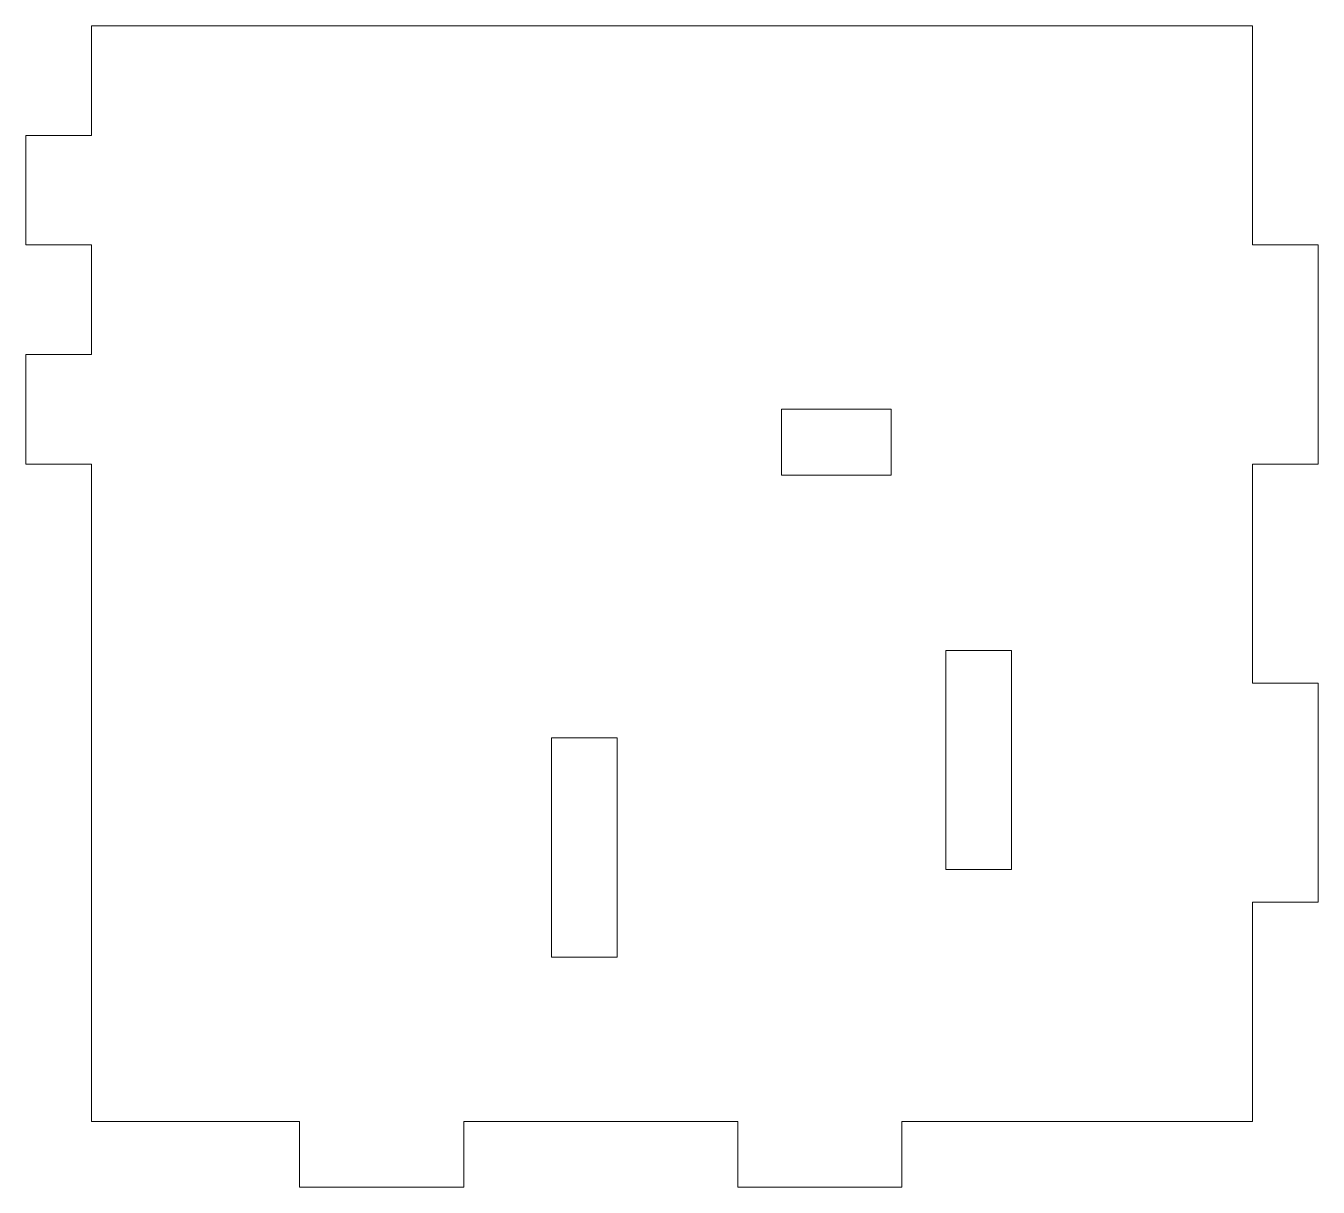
# Model space of a CAD drawing. Header units: millimetres. Extents: x -6 to 112, y 0 to 106.
import ezdxf

# ---------------------------------------------------------------- set-up
doc = ezdxf.new("R2010")
doc.units = ezdxf.units.MM

msp = doc.modelspace()

# ---------------------------------------------------------------- linework, layer by layer
at = {"color": 7, "linetype": 'Continuous', "lineweight": 15}
for p, q in [((106, 106), (0, 106)), ((0, 96), (0, 106)), ((106, 86), (106, 106)), ((0, 96), (-6, 96)), ((-6, 96), (-6, 86)), ((0, 86), (-6, 86)), ((0, 76), (0, 86)), ((112, 86), (106, 86)), ((112, 66), (112, 86)), ((0, 76), (-6, 76)), ((-6, 76), (-6, 66)), ((63, 71), (63, 65)), ((73, 71), (63, 71)), ((73, 65), (73, 71)), ((0, 66), (-6, 66)), ((0, 66), (0, 6)), ((63, 65), (73, 65)), ((106, 46), (106, 66)), ((106, 66), (112, 66)), ((84, 48.98), (78, 48.98)), ((78, 48.98), (78, 28.98)), ((84, 48.98), (84, 28.98)), ((112, 46), (106, 46)), ((112, 26), (112, 46)), ((48, 41), (42, 41)), ((42, 41), (42, 21)), ((48, 41), (48, 21)), ((84, 28.98), (78, 28.98)), ((106, 6), (106, 26)), ((106, 26), (112, 26)), ((48, 21), (42, 21)), ((0, 6), (19, 6)), ((19, 6), (19, 0)), ((34, 0), (34, 6)), ((34, 6), (59, 6)), ((59, 6), (59, 0)), ((74, 0), (74, 6)), ((74, 6), (106, 6)), ((19, 0), (34, 0)), ((59, 0), (74, 0))]:
    msp.add_line(p, q, dxfattribs=at)

doc.saveas('drawing.dxf')
